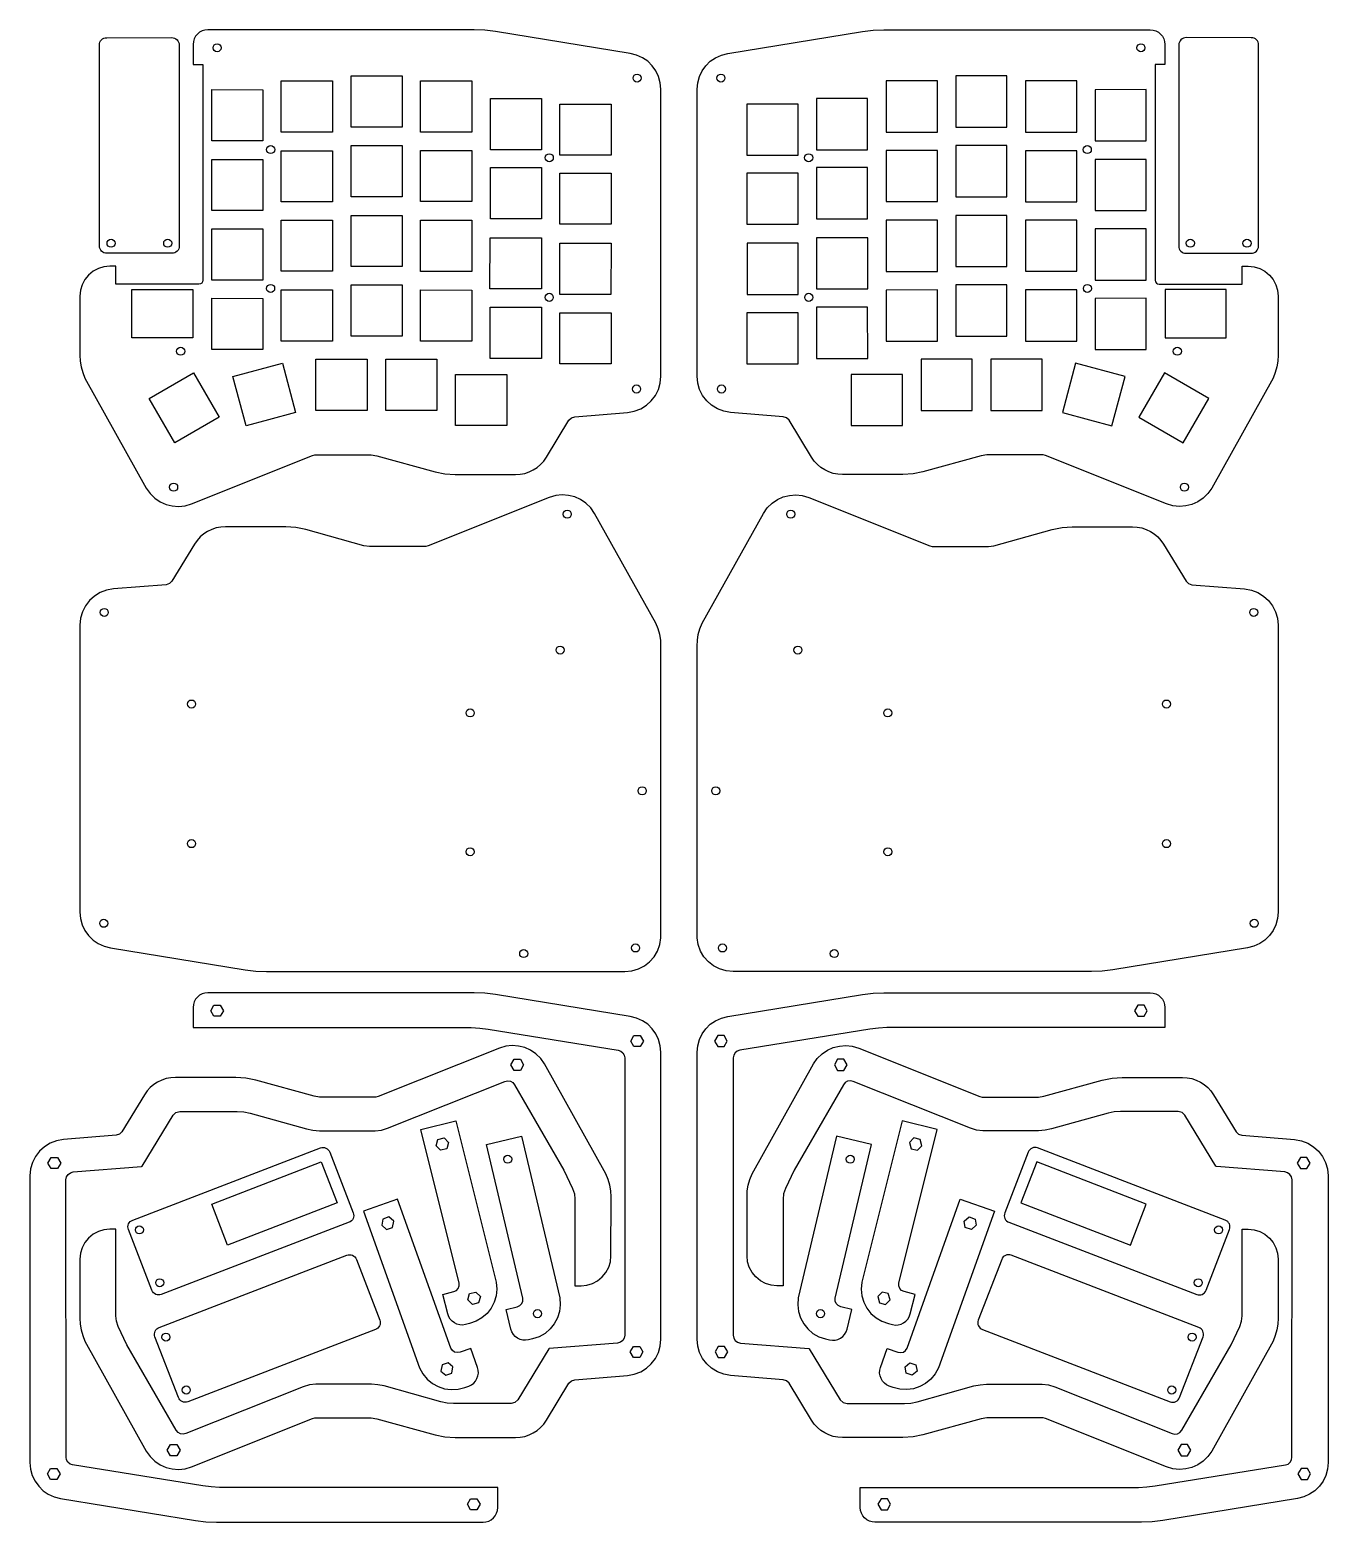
# Model space of a CAD drawing. Header units: millimetres. Extents: x 5067 to 5422, y 2800 to 3209.
import ezdxf

# ---------------------------------------------------------------- set-up
doc = ezdxf.new("R2010")
doc.units = ezdxf.units.MM
doc.layers.add('Ebene 1', color=7, linetype='Continuous')

msp = doc.modelspace()

# ---------------------------------------------------------------- linework, layer by layer
for points in [[(5085.75, 3204.5, -0.414214), (5087.75, 3206.5), (5105.56, 3206.51, -0.414214), (5107.56, 3204.51), (5107.58, 3149.51, -0.414214), (5105.59, 3147.51), (5087.77, 3147.5, -0.414214), (5085.77, 3149.5)], [(5402.78, 3204.5, 0.414214), (5400.78, 3206.5), (5382.96, 3206.51, 0.414214), (5380.96, 3204.51), (5380.94, 3149.51, 0.414214), (5382.94, 3147.51), (5400.75, 3147.5, 0.414214), (5402.75, 3149.5)], [(5146.18, 2902.71, -0.414214), (5148.77, 2901.56), (5155.17, 2884.94, -0.414214), (5154.02, 2882.35), (5102.68, 2862.6, -0.414214), (5100.1, 2863.75), (5093.7, 2880.38, -0.414214), (5094.85, 2882.96)], [(5342.34, 2902.71, 0.414214), (5339.76, 2901.56), (5333.36, 2884.94, 0.414214), (5334.51, 2882.35), (5385.84, 2862.6, 0.414214), (5388.42, 2863.75), (5394.82, 2880.38, 0.414214), (5393.67, 2882.96)], [(5153.43, 2873.36, -0.414214), (5156.02, 2872.21), (5162.42, 2855.59, -0.414214), (5161.27, 2853), (5109.94, 2833.25, -0.414214), (5107.35, 2834.4), (5100.95, 2851.03, -0.414214), (5102.1, 2853.61)], [(5335.09, 2873.36, 0.414214), (5332.51, 2872.21), (5326.11, 2855.59, 0.414214), (5327.26, 2853), (5378.59, 2833.25, 0.414214), (5381.17, 2834.4), (5387.57, 2851.03, 0.414214), (5386.42, 2853.61)]]:
    msp.add_lwpolyline(points, format="xyb", close=True)
for points in [[(5118.81, 2941.75), (5119.69, 2940.24), (5118.81, 2938.72), (5117.06, 2938.72), (5116.19, 2940.24), (5117.06, 2941.75)], [(5369.71, 2941.75), (5368.84, 2940.24), (5369.71, 2938.72), (5371.46, 2938.72), (5372.34, 2940.24), (5371.46, 2941.75)], [(5233.67, 2933.47), (5234.55, 2931.95), (5233.67, 2930.43), (5231.92, 2930.43), (5231.05, 2931.95), (5231.92, 2933.47)], [(5254.85, 2933.47), (5253.98, 2931.95), (5254.85, 2930.43), (5256.6, 2930.43), (5257.48, 2931.95), (5256.6, 2933.47)], [(5199.14, 2923.93), (5198.27, 2925.45), (5199.14, 2926.96), (5200.89, 2926.96), (5201.77, 2925.45), (5200.89, 2923.93)], [(5289.38, 2923.93), (5290.26, 2925.45), (5289.38, 2926.96), (5287.63, 2926.96), (5286.76, 2925.45), (5287.63, 2923.93)], [(5180.04, 2905.43), (5181.26, 2904.17), (5180.78, 2902.49), (5179.08, 2902.06), (5177.86, 2903.32), (5178.34, 2905)], [(5308.48, 2905.43), (5307.27, 2904.17), (5307.75, 2902.49), (5309.45, 2902.06), (5310.66, 2903.32), (5310.18, 2905)], [(5072.54, 2897.07), (5071.66, 2898.58), (5072.54, 2900.1), (5074.29, 2900.1), (5075.16, 2898.58), (5074.29, 2897.07)], [(5415.99, 2897.07), (5416.86, 2898.58), (5415.99, 2900.1), (5414.24, 2900.1), (5413.36, 2898.58), (5414.24, 2897.07)], [(5163.28, 2883.25), (5162.97, 2881.53), (5164.3, 2880.4), (5165.95, 2880.98), (5166.26, 2882.71), (5164.93, 2883.84)], [(5325.24, 2883.25), (5325.56, 2881.53), (5324.22, 2880.4), (5322.57, 2880.98), (5322.26, 2882.71), (5323.59, 2883.84)], [(5188.71, 2863.27), (5189.93, 2862.01), (5189.44, 2860.33), (5187.75, 2859.91), (5186.53, 2861.16), (5187.01, 2862.85)], [(5299.81, 2863.27), (5298.6, 2862.01), (5299.08, 2860.33), (5300.78, 2859.91), (5301.99, 2861.16), (5301.51, 2862.85)], [(5233.53, 2848.39), (5234.4, 2846.87), (5233.53, 2845.35), (5231.78, 2845.35), (5230.9, 2846.87), (5231.78, 2848.39)], [(5255, 2848.39), (5254.12, 2846.87), (5255, 2845.35), (5256.75, 2845.35), (5257.62, 2846.87), (5256.75, 2848.39)], [(5179.45, 2843.37), (5179.14, 2841.64), (5180.47, 2840.51), (5182.12, 2841.1), (5182.44, 2842.82), (5181.1, 2843.95)], [(5309.07, 2843.37), (5309.39, 2841.64), (5308.05, 2840.51), (5306.4, 2841.1), (5306.09, 2842.82), (5307.42, 2843.95)], [(5106.92, 2821.52), (5107.8, 2820.01), (5106.92, 2818.49), (5105.17, 2818.49), (5104.3, 2820.01), (5105.17, 2821.52)], [(5381.6, 2821.52), (5380.73, 2820.01), (5381.6, 2818.49), (5383.35, 2818.49), (5384.23, 2820.01), (5383.35, 2821.52)], [(5072.39, 2811.99), (5071.52, 2813.51), (5072.39, 2815.02), (5074.14, 2815.02), (5075.02, 2813.51), (5074.14, 2811.99)], [(5416.13, 2811.99), (5417.01, 2813.51), (5416.13, 2815.02), (5414.38, 2815.02), (5413.51, 2813.51), (5414.38, 2811.99)], [(5187.25, 2803.7), (5186.38, 2805.22), (5187.25, 2806.73), (5189, 2806.73), (5189.88, 2805.22), (5189, 2803.7)], [(5301.27, 2803.7), (5302.15, 2805.22), (5301.27, 2806.73), (5299.52, 2806.73), (5298.65, 2805.22), (5299.52, 2803.7)]]:
    msp.add_lwpolyline(points, close=True)
for points in [[(5194.29, 2866), (5194.44, 2864.09), (5194.25, 2862.24), (5193.72, 2860.49), (5192.88, 2858.87), (5191.76, 2857.44), (5190.38, 2856.23), (5188.78, 2855.28), (5186.97, 2854.64), (5185.88, 2854.37, -0.4141), (5181.03, 2857.28), (5179.69, 2862.64), (5179.69, 2862.64), (5182.69, 2863.39), (5183.39, 2863.72), (5183.9, 2864.27), (5184.17, 2864.97), (5184.16, 2865.74), (5173.66, 2907.72), (5183.27, 2910.12), (5194.29, 2866)], [(5294.23, 2866), (5294.08, 2864.09), (5294.28, 2862.24), (5294.81, 2860.49), (5295.65, 2858.87), (5296.77, 2857.44), (5298.14, 2856.23), (5299.75, 2855.28), (5301.55, 2854.64), (5302.64, 2854.37, 0.4141), (5307.5, 2857.28), (5308.84, 2862.64), (5308.84, 2862.64), (5305.83, 2863.39), (5305.13, 2863.72), (5304.62, 2864.27), (5304.35, 2864.97), (5304.36, 2865.74), (5314.87, 2907.72), (5305.26, 2910.12), (5294.23, 2866)], [(5211.67, 2861.69), (5211.8, 2859.79), (5211.58, 2857.94), (5211.02, 2856.19), (5210.16, 2854.59), (5209.02, 2853.17), (5207.63, 2851.97), (5206.02, 2851.05), (5204.21, 2850.43), (5203.11, 2850.17, -0.4141), (5198.3, 2853.14), (5197.03, 2858.52), (5197.03, 2858.52), (5200.04, 2859.23), (5200.75, 2859.55), (5201.26, 2860.1), (5201.54, 2860.79), (5201.54, 2861.57), (5191.58, 2903.68), (5201.21, 2905.96), (5211.67, 2861.69)], [(5276.86, 2861.69), (5276.73, 2859.79), (5276.95, 2857.94), (5277.5, 2856.19), (5278.36, 2854.59), (5279.5, 2853.17), (5280.89, 2851.97), (5282.51, 2851.05), (5284.32, 2850.43), (5285.41, 2850.17, 0.4141), (5290.23, 2853.14), (5291.5, 2858.52), (5291.5, 2858.52), (5288.49, 2859.23), (5287.78, 2859.55), (5287.26, 2860.1), (5286.98, 2860.79), (5286.99, 2861.57), (5296.95, 2903.68), (5287.31, 2905.96), (5276.86, 2861.69)], [(5173.3, 2842.54), (5174.23, 2840.87), (5175.42, 2839.44), (5176.83, 2838.27), (5178.43, 2837.4), (5180.15, 2836.82), (5181.97, 2836.58), (5183.83, 2836.68), (5185.69, 2837.15), (5186.75, 2837.53, 0.4141), (5189.17, 2842.64), (5187.31, 2847.84), (5187.31, 2847.84), (5184.39, 2846.8), (5183.63, 2846.69), (5182.9, 2846.86), (5182.29, 2847.29), (5181.87, 2847.95), (5167.32, 2888.7), (5157.99, 2885.37), (5173.3, 2842.54)], [(5315.23, 2842.54), (5314.3, 2840.87), (5313.11, 2839.44), (5311.69, 2838.27), (5310.1, 2837.4), (5308.37, 2836.82), (5306.55, 2836.58), (5304.7, 2836.68), (5302.84, 2837.15), (5301.78, 2837.53, -0.4141), (5299.36, 2842.64), (5301.21, 2847.84), (5301.21, 2847.84), (5304.13, 2846.8), (5304.9, 2846.69), (5305.63, 2846.86), (5306.24, 2847.29), (5306.66, 2847.95), (5321.2, 2888.7), (5330.53, 2885.37), (5315.23, 2842.54)]]:
    msp.add_lwpolyline(points, format="xyb")
for points in [[(5120.78, 2876.14), (5116.48, 2887.34), (5146.42, 2898.86), (5150.73, 2887.66), (5120.78, 2876.14)], [(5367.74, 2876.14), (5372.05, 2887.34), (5342.1, 2898.86), (5337.79, 2887.66), (5367.74, 2876.14)]]:
    msp.add_lwpolyline(points)
for centre in [(5117.94, 3203.74), (5370.59, 3203.74), (5232.8, 3195.45), (5255.73, 3195.45), (5132.59, 3175.88), (5355.93, 3175.88), (5208.79, 3173.65), (5279.73, 3173.65), (5088.93, 3150.25), (5104.43, 3150.26), (5384.1, 3150.26), (5399.6, 3150.25), (5132.58, 3137.88), (5208.78, 3135.45), (5279.75, 3135.45), (5355.95, 3137.88), (5107.97, 3120.69), (5380.55, 3120.69), (5232.65, 3110.37), (5232.65, 3110.37), (5255.87, 3110.37), (5255.87, 3110.37), (5106.05, 3083.51), (5382.48, 3083.51), (5213.69, 3076.12), (5274.84, 3076.12), (5087.08, 3049.25), (5401.45, 3049.25), (5211.76, 3038.94), (5276.77, 3038.94), (5110.95, 3024.17), (5187.15, 3021.74), (5301.37, 3021.74), (5377.57, 3024.17), (5234.19, 3000.42), (5234.19, 3000.42), (5254.33, 3000.42), (5254.33, 3000.42), (5110.94, 2985.97), (5377.58, 2985.97), (5187.14, 2983.74), (5301.38, 2983.74), (5086.93, 2964.17), (5401.59, 2964.17), (5201.79, 2955.89), (5232.38, 2957.42), (5256.15, 2957.42), (5286.73, 2955.89), (5197.43, 2899.63), (5291.1, 2899.63), (5096.69, 2880.28), (5391.84, 2880.28), (5102.25, 2865.82), (5386.27, 2865.82), (5205.55, 2857.36), (5282.97, 2857.36), (5103.94, 2850.94), (5384.59, 2850.94), (5109.5, 2836.47), (5379.02, 2836.47)]:
    msp.add_circle(centre, 1.1)
at = {"layer": 'Ebene 1'}
for points in [[(5098.56, 3083.27), (5099.63, 3081.76), (5100.92, 3080.49), (5102.37, 3079.5), (5103.97, 3078.79), (5105.66, 3078.36), (5107.41, 3078.24), (5109.18, 3078.43), (5110.93, 3078.95), (5144.04, 3092.2), (5144.7, 3092.33), (5160.11, 3092.33), (5161.62, 3092.12), (5177.55, 3087.7), (5180.26, 3087.14), (5183.02, 3086.95), (5199.53, 3086.95), (5200.81, 3087.04), (5202.06, 3087.28), (5203.26, 3087.68), (5204.39, 3088.23), (5205.44, 3088.91), (5206.4, 3089.72), (5207.26, 3090.66), (5208, 3091.72), (5214.15, 3101.82), (5214.83, 3102.5), (5215.74, 3102.79), (5230.16, 3103.95), (5232.04, 3104.29), (5233.78, 3104.95), (5235.34, 3105.91), (5236.69, 3107.13), (5237.8, 3108.58), (5238.63, 3110.21), (5239.15, 3112), (5239.33, 3113.9), (5239.33, 3192.37), (5239.14, 3194.16), (5238.67, 3195.86), (5237.93, 3197.42), (5236.93, 3198.82), (5235.7, 3200.04), (5234.28, 3201.02), (5232.68, 3201.76), (5230.94, 3202.2), (5194.07, 3208.18), (5191.18, 3208.54), (5188.26, 3208.64), (5115.39, 3208.64, 0.418095), (5111.39, 3204.67), (5111.38, 3199.16), (5114.05, 3199.16), (5114.05, 3198.16), (5114.05, 3196.92), (5114.03, 3140.11), (5113.95, 3139.7), (5113.72, 3139.35), (5113.37, 3139.12), (5112.96, 3139.04), (5092.44, 3139.05), (5090.28, 3139.05), (5090.28, 3143.96), (5088.62, 3143.96), (5088.59, 3143.96), (5086.99, 3143.8), (5085.46, 3143.33), (5084.05, 3142.58), (5082.8, 3141.56), (5081.78, 3140.31), (5081.02, 3138.9), (5080.56, 3137.37), (5080.4, 3135.77), (5080.4, 3119.63), (5080.48, 3118.01), (5080.75, 3116.41), (5081.19, 3114.85), (5081.8, 3113.35)], [(5389.97, 3083.27), (5388.9, 3081.76), (5387.6, 3080.49), (5386.15, 3079.5), (5384.56, 3078.79), (5382.86, 3078.36), (5381.11, 3078.24), (5379.34, 3078.43), (5377.59, 3078.95), (5344.49, 3092.2), (5343.83, 3092.33), (5328.41, 3092.33), (5326.91, 3092.12), (5310.98, 3087.7), (5308.27, 3087.14), (5305.51, 3086.95), (5289, 3086.95), (5287.71, 3087.04), (5286.47, 3087.28), (5285.27, 3087.68), (5284.14, 3088.23), (5283.08, 3088.91), (5282.12, 3089.72), (5281.26, 3090.66), (5280.52, 3091.72), (5274.37, 3101.82), (5273.7, 3102.5), (5272.79, 3102.79), (5258.37, 3103.95), (5256.48, 3104.29), (5254.75, 3104.95), (5253.19, 3105.91), (5251.83, 3107.13), (5250.73, 3108.58), (5249.9, 3110.21), (5249.37, 3112), (5249.19, 3113.9), (5249.19, 3192.37), (5249.38, 3194.16), (5249.85, 3195.86), (5250.6, 3197.42), (5251.6, 3198.82), (5252.82, 3200.04), (5254.25, 3201.02), (5255.84, 3201.76), (5257.59, 3202.2), (5294.45, 3208.18), (5297.35, 3208.54), (5300.27, 3208.64), (5373.14, 3208.64, -0.418095), (5377.14, 3204.67), (5377.14, 3199.16), (5374.47, 3199.16), (5374.47, 3198.16), (5374.47, 3196.92), (5374.49, 3140.11), (5374.57, 3139.7), (5374.81, 3139.35), (5375.16, 3139.12), (5375.57, 3139.04), (5396.09, 3139.05), (5398.24, 3139.05), (5398.24, 3143.96), (5399.9, 3143.96), (5399.93, 3143.96), (5401.54, 3143.8), (5403.07, 3143.33), (5404.48, 3142.58), (5405.72, 3141.56), (5406.75, 3140.31), (5407.5, 3138.9), (5407.97, 3137.37), (5408.13, 3135.77), (5408.13, 3119.63), (5408.04, 3118.01), (5407.77, 3116.41), (5407.33, 3114.85), (5406.72, 3113.35)]]:
    msp.add_lwpolyline(points, format="xyb", close=True, dxfattribs=at)
for points in [[(5135.49, 3194.67), (5149.49, 3194.67), (5149.48, 3180.67), (5135.48, 3180.67)], [(5154.58, 3182.05), (5154.59, 3196.06), (5168.58, 3196.05), (5168.58, 3182.05)], [(5173.58, 3180.66), (5173.58, 3194.66), (5187.59, 3194.65), (5187.58, 3180.65)], [(5314.94, 3180.66), (5314.94, 3194.66), (5300.94, 3194.65), (5300.94, 3180.65)], [(5333.94, 3182.05), (5333.94, 3196.06), (5319.94, 3196.05), (5319.95, 3182.05)], [(5353.04, 3194.67), (5339.04, 3194.67), (5339.04, 3180.67), (5353.04, 3180.67)], [(5116.48, 3178.28), (5116.49, 3192.28), (5130.48, 3192.27), (5130.48, 3178.27)], [(5192.68, 3175.85), (5192.68, 3189.85), (5206.68, 3189.85), (5206.68, 3175.85)], [(5295.85, 3175.85), (5295.84, 3189.85), (5281.84, 3189.85), (5281.85, 3175.85)], [(5372.04, 3178.28), (5372.04, 3192.28), (5358.04, 3192.27), (5358.05, 3178.27)], [(5211.68, 3174.34), (5211.68, 3188.34), (5225.68, 3188.34), (5225.68, 3174.34)], [(5276.85, 3174.34), (5276.84, 3188.34), (5262.84, 3188.34), (5262.85, 3174.34)], [(5168.57, 3162.96), (5154.57, 3162.96), (5154.58, 3176.96), (5168.58, 3176.96)], [(5319.95, 3162.96), (5333.95, 3162.96), (5333.94, 3176.96), (5319.95, 3176.96)], [(5130.47, 3159.17), (5116.47, 3159.18), (5116.48, 3173.18), (5130.48, 3173.17)], [(5149.47, 3161.57), (5135.47, 3161.57), (5135.48, 3175.57), (5149.48, 3175.57)], [(5173.57, 3161.66), (5173.58, 3175.66), (5187.58, 3175.65), (5187.57, 3161.65)], [(5314.95, 3161.66), (5314.95, 3175.66), (5300.95, 3175.65), (5300.95, 3161.65)], [(5339.05, 3161.57), (5353.05, 3161.57), (5353.05, 3175.57), (5339.05, 3175.57)], [(5358.05, 3159.17), (5372.05, 3159.18), (5372.05, 3173.18), (5358.05, 3173.17)], [(5192.68, 3170.95), (5206.68, 3170.95), (5206.67, 3156.95), (5192.67, 3156.95)], [(5225.67, 3155.44), (5211.67, 3155.45), (5211.68, 3169.44), (5225.68, 3169.44)], [(5262.85, 3155.44), (5276.85, 3155.45), (5276.85, 3169.44), (5262.85, 3169.44)], [(5295.85, 3170.95), (5281.85, 3170.95), (5281.85, 3156.95), (5295.85, 3156.95)], [(5149.47, 3156.57), (5149.47, 3142.57), (5135.47, 3142.57), (5135.47, 3156.57)], [(5168.57, 3143.86), (5154.57, 3143.87), (5154.57, 3157.86), (5168.57, 3157.86)], [(5173.57, 3142.56), (5173.57, 3156.56), (5187.57, 3156.55), (5187.57, 3142.55)], [(5314.96, 3142.56), (5314.95, 3156.56), (5300.95, 3156.55), (5300.96, 3142.55)], [(5319.96, 3143.86), (5333.96, 3143.87), (5333.95, 3157.86), (5319.95, 3157.86)], [(5339.05, 3156.57), (5339.06, 3142.57), (5353.06, 3142.57), (5353.05, 3156.57)], [(5130.46, 3140.17), (5116.47, 3140.18), (5116.47, 3154.18), (5130.47, 3154.17)], [(5358.06, 3140.17), (5372.06, 3140.18), (5372.05, 3154.18), (5358.06, 3154.17)], [(5206.67, 3151.75), (5206.66, 3137.75), (5192.57, 3137.75), (5192.58, 3151.75)], [(5211.67, 3150.24), (5225.67, 3150.24), (5225.66, 3136.24), (5211.66, 3136.24)], [(5276.86, 3150.24), (5262.86, 3150.24), (5262.86, 3136.24), (5276.86, 3136.24)], [(5281.86, 3151.75), (5281.86, 3137.75), (5295.95, 3137.75), (5295.95, 3151.75)], [(5094.63, 3124.4), (5094.63, 3137.59), (5111.33, 3137.59), (5111.32, 3124.39)], [(5135.46, 3123.47), (5135.46, 3137.47), (5149.46, 3137.47), (5149.46, 3123.47)], [(5154.56, 3124.86), (5154.57, 3138.86), (5168.56, 3138.86), (5168.56, 3124.86)], [(5187.56, 3123.45), (5173.56, 3123.46), (5173.56, 3137.46), (5187.57, 3137.45)], [(5300.96, 3123.45), (5314.97, 3123.46), (5314.96, 3137.46), (5300.96, 3137.45)], [(5333.96, 3124.86), (5333.96, 3138.86), (5319.96, 3138.86), (5319.97, 3124.86)], [(5353.06, 3123.47), (5353.06, 3137.47), (5339.06, 3137.47), (5339.06, 3123.47)], [(5393.9, 3124.4), (5393.89, 3137.59), (5377.2, 3137.59), (5377.2, 3124.39)], [(5116.46, 3121.18), (5116.47, 3135.18), (5130.46, 3135.17), (5130.46, 3121.17)], [(5206.66, 3118.75), (5192.66, 3118.75), (5192.66, 3132.75), (5206.66, 3132.75)], [(5281.87, 3118.75), (5295.87, 3118.75), (5295.86, 3132.75), (5281.86, 3132.75)], [(5372.06, 3121.18), (5372.06, 3135.18), (5358.06, 3135.17), (5358.07, 3121.17)], [(5211.71, 3131.24), (5225.71, 3131.24), (5225.71, 3117.24), (5211.71, 3117.24)], [(5276.81, 3131.24), (5262.81, 3131.24), (5262.82, 3117.24), (5276.82, 3117.24)], [(5131.98, 3101.91), (5125.88, 3100.28), (5122.26, 3113.81), (5135.79, 3117.43), (5139.41, 3103.9)], [(5144.96, 3118.52), (5158.96, 3118.51), (5158.95, 3104.51), (5144.95, 3104.52)], [(5164.06, 3118.51), (5178.06, 3118.51), (5178.05, 3104.5), (5164.05, 3104.51)], [(5324.47, 3118.51), (5310.47, 3118.51), (5310.47, 3104.5), (5324.47, 3104.51)], [(5343.57, 3118.52), (5329.57, 3118.51), (5329.57, 3104.51), (5343.57, 3104.52)], [(5356.55, 3101.91), (5362.64, 3100.28), (5366.26, 3113.81), (5352.74, 3117.43), (5349.12, 3103.9)], [(5118.47, 3102.64), (5106.35, 3095.65), (5099.35, 3107.78), (5111.48, 3114.77)], [(5197.15, 3100.35), (5183.15, 3100.36), (5183.16, 3114.35), (5197.16, 3114.35)], [(5291.37, 3100.35), (5305.37, 3100.36), (5305.37, 3114.35), (5291.37, 3114.35)], [(5370.05, 3102.64), (5382.18, 3095.65), (5389.17, 3107.78), (5377.05, 3114.77)], [(5233.17, 2951.69), (5234.79, 2952.54), (5236.23, 2953.65), (5237.44, 2955.02), (5238.38, 2956.59), (5239.01, 2958.34), (5239.33, 2960.23), (5239.33, 3039.99), (5239.33, 3039.99), (5239.25, 3041.61), (5238.98, 3043.21), (5238.54, 3044.77), (5237.93, 3046.28), (5221.18, 3076.35), (5220.11, 3077.87), (5218.81, 3079.14), (5217.36, 3080.12), (5215.76, 3080.84), (5214.07, 3081.26), (5212.32, 3081.39), (5210.55, 3081.2), (5208.8, 3080.67), (5175.69, 3067.42), (5175.04, 3067.3), (5159.62, 3067.3), (5158.11, 3067.5), (5142.18, 3071.93), (5139.47, 3072.48), (5136.71, 3072.67), (5120.2, 3072.67), (5118.92, 3072.59), (5117.67, 3072.34), (5116.48, 3071.94), (5115.34, 3071.4), (5114.29, 3070.71), (5113.33, 3069.9), (5112.47, 3068.96), (5111.73, 3067.91), (5105.58, 3057.81), (5104.9, 3057.13), (5103.99, 3056.83), (5089.57, 3055.67), (5087.69, 3055.34), (5085.95, 3054.67), (5084.39, 3053.71), (5083.04, 3052.49), (5081.93, 3051.05), (5081.1, 3049.41), (5080.58, 3047.63), (5080.4, 3045.73), (5080.4, 3045.73), (5080.4, 2967.25), (5080.59, 2965.46), (5081.06, 2963.77), (5081.8, 2962.2), (5082.8, 2960.8), (5084.03, 2959.59), (5085.45, 2958.6), (5087.05, 2957.87), (5088.79, 2957.42), (5125.66, 2951.44), (5128.56, 2951.09), (5131.48, 2950.98), (5204.35, 2950.98), (5229.48, 2950.98), (5231.38, 2951.16)], [(5255.36, 2951.69), (5253.73, 2952.54), (5252.3, 2953.65), (5251.09, 2955.02), (5250.15, 2956.59), (5249.51, 2958.34), (5249.2, 2960.23), (5249.19, 3039.99), (5249.19, 3039.99), (5249.28, 3041.61), (5249.54, 3043.21), (5249.98, 3044.77), (5250.59, 3046.28), (5267.35, 3076.35), (5268.42, 3077.87), (5269.72, 3079.14), (5271.17, 3080.12), (5272.76, 3080.84), (5274.45, 3081.26), (5276.21, 3081.39), (5277.98, 3081.2), (5279.73, 3080.67), (5312.83, 3067.42), (5313.49, 3067.3), (5328.91, 3067.3), (5330.41, 3067.5), (5346.34, 3071.93), (5349.05, 3072.48), (5351.81, 3072.67), (5368.32, 3072.67), (5369.6, 3072.59), (5370.85, 3072.34), (5372.05, 3071.94), (5373.18, 3071.4), (5374.23, 3070.71), (5375.2, 3069.9), (5376.06, 3068.96), (5376.79, 3067.91), (5382.95, 3057.81), (5383.62, 3057.13), (5384.53, 3056.83), (5398.95, 3055.67), (5400.83, 3055.34), (5402.57, 3054.67), (5404.13, 3053.71), (5405.48, 3052.49), (5406.59, 3051.05), (5407.42, 3049.41), (5407.94, 3047.63), (5408.12, 3045.73), (5408.12, 3045.73), (5408.12, 2967.25), (5407.94, 2965.46), (5407.47, 2963.77), (5406.72, 2962.2), (5405.72, 2960.8), (5404.5, 2959.59), (5403.07, 2958.6), (5401.47, 2957.87), (5399.73, 2957.42), (5362.87, 2951.44), (5359.97, 2951.09), (5357.05, 2950.98), (5284.18, 2950.98), (5259.05, 2950.98), (5257.14, 2951.16)]]:
    msp.add_lwpolyline(points, close=True, dxfattribs=at)
for points in [[(5098.56, 2819.77), (5099.63, 2818.26), (5100.92, 2816.99), (5102.37, 2816), (5103.97, 2815.29), (5105.66, 2814.86), (5107.41, 2814.74), (5109.18, 2814.93), (5110.93, 2815.45), (5144.04, 2828.7), (5144.7, 2828.83), (5160.11, 2828.83), (5161.62, 2828.62), (5177.55, 2824.2), (5180.26, 2823.64), (5183.02, 2823.45), (5199.53, 2823.45), (5200.81, 2823.54), (5202.06, 2823.78), (5203.26, 2824.18), (5204.39, 2824.73), (5205.44, 2825.41), (5206.4, 2826.22), (5207.26, 2827.16), (5208, 2828.22), (5214.15, 2838.32), (5214.83, 2839), (5215.74, 2839.29), (5230.16, 2840.46), (5232.04, 2840.79), (5233.78, 2841.45), (5235.34, 2842.41), (5236.69, 2843.63), (5237.8, 2845.08), (5238.63, 2846.71), (5239.15, 2848.5), (5239.33, 2850.4), (5239.33, 2850.4), (5239.33, 2928.87), (5239.14, 2930.66), (5238.67, 2932.36), (5237.93, 2933.92), (5236.93, 2935.32), (5235.7, 2936.53), (5234.28, 2937.52), (5232.68, 2938.26), (5230.94, 2938.7), (5194.07, 2944.68), (5191.18, 2945.04), (5188.26, 2945.14), (5115.39, 2945.14, 0.418095), (5111.39, 2941.17), (5111.38, 2935.66), (5187.42, 2935.66), (5189.75, 2935.46), (5192.05, 2935.17), (5227.63, 2929.49), (5228.35, 2929.23), (5228.93, 2928.76), (5229.3, 2928.12), (5229.44, 2927.36), (5229.45, 2851.47), (5229.3, 2850.68), (5228.88, 2850.01), (5228.25, 2849.54), (5227.47, 2849.33), (5208.76, 2847.82), (5208.64, 2847.75), (5200.15, 2833.82), (5199.37, 2833.06), (5198.32, 2832.78), (5182.59, 2832.79), (5180.84, 2832.91), (5179.12, 2833.26), (5163.63, 2837.57), (5161.91, 2837.92), (5160.16, 2838.04), (5144.94, 2838.04), (5143.19, 2837.88), (5141.51, 2837.38), (5109.42, 2824.55), (5108.66, 2824.39), (5107.92, 2824.51), (5107.26, 2824.88), (5106.76, 2825.47), (5093.29, 2848.82), (5090.91, 2853.88), (5090.42, 2855.3), (5090.28, 2856.79), (5090.28, 2880.46), (5088.59, 2880.46), (5086.99, 2880.3), (5085.46, 2879.83), (5084.05, 2879.08), (5082.8, 2878.06), (5081.78, 2876.81), (5081.02, 2875.4), (5080.56, 2873.87), (5080.4, 2872.27), (5080.4, 2856.13), (5080.48, 2854.51), (5080.75, 2852.91), (5081.19, 2851.35), (5081.8, 2849.85), (5098.56, 2819.77)], [(5389.97, 2819.77), (5388.9, 2818.26), (5387.6, 2816.99), (5386.15, 2816), (5384.56, 2815.29), (5382.86, 2814.86), (5381.11, 2814.74), (5379.34, 2814.93), (5377.59, 2815.45), (5344.49, 2828.7), (5343.83, 2828.83), (5328.41, 2828.83), (5326.91, 2828.62), (5310.98, 2824.2), (5308.27, 2823.64), (5305.51, 2823.45), (5289, 2823.45), (5287.71, 2823.54), (5286.47, 2823.78), (5285.27, 2824.18), (5284.14, 2824.73), (5283.08, 2825.41), (5282.12, 2826.22), (5281.26, 2827.16), (5280.52, 2828.22), (5274.37, 2838.32), (5273.7, 2839), (5272.79, 2839.29), (5258.37, 2840.46), (5256.48, 2840.79), (5254.75, 2841.45), (5253.19, 2842.41), (5251.83, 2843.63), (5250.73, 2845.08), (5249.9, 2846.71), (5249.37, 2848.5), (5249.19, 2850.4), (5249.19, 2850.4), (5249.19, 2928.87), (5249.38, 2930.66), (5249.85, 2932.36), (5250.6, 2933.92), (5251.6, 2935.32), (5252.82, 2936.53), (5254.25, 2937.52), (5255.84, 2938.26), (5257.59, 2938.7), (5294.45, 2944.68), (5297.35, 2945.04), (5300.27, 2945.14), (5373.14, 2945.14, -0.418095), (5377.14, 2941.17), (5377.14, 2935.66), (5301.1, 2935.66), (5298.78, 2935.46), (5296.47, 2935.17), (5260.89, 2929.49), (5260.17, 2929.23), (5259.6, 2928.76), (5259.22, 2928.12), (5259.09, 2927.36), (5259.07, 2851.47), (5259.22, 2850.68), (5259.64, 2850.01), (5260.27, 2849.54), (5261.05, 2849.33), (5279.77, 2847.82), (5279.88, 2847.75), (5288.37, 2833.82), (5289.16, 2833.06), (5290.21, 2832.78), (5305.93, 2832.79), (5307.68, 2832.91), (5309.4, 2833.26), (5324.89, 2837.57), (5326.61, 2837.92), (5328.37, 2838.04), (5343.59, 2838.04), (5345.34, 2837.88), (5347.02, 2837.38), (5379.1, 2824.55), (5379.86, 2824.39), (5380.6, 2824.51), (5381.26, 2824.88), (5381.76, 2825.47), (5395.23, 2848.82), (5397.62, 2853.88), (5398.1, 2855.3), (5398.24, 2856.79), (5398.24, 2880.46), (5399.93, 2880.46), (5401.54, 2880.3), (5403.07, 2879.83), (5404.48, 2879.08), (5405.72, 2878.06), (5406.75, 2876.81), (5407.5, 2875.4), (5407.97, 2873.87), (5408.13, 2872.27), (5408.13, 2856.13), (5408.04, 2854.51), (5407.77, 2852.91), (5407.33, 2851.35), (5406.72, 2849.85), (5389.97, 2819.77)], [(5207.51, 2925.68), (5206.44, 2927.2), (5205.14, 2928.47), (5203.69, 2929.46), (5202.1, 2930.17), (5200.4, 2930.59), (5198.65, 2930.72), (5196.88, 2930.53), (5195.13, 2930.01), (5162.02, 2916.75), (5161.37, 2916.63), (5145.95, 2916.63), (5144.45, 2916.83), (5128.52, 2921.26), (5125.81, 2921.82), (5123.04, 2922), (5106.54, 2922), (5105.25, 2921.92), (5104, 2921.67), (5102.81, 2921.27), (5101.68, 2920.73), (5100.62, 2920.05), (5099.66, 2919.23), (5098.8, 2918.29), (5098.06, 2917.24), (5091.91, 2907.14), (5091.24, 2906.46), (5090.33, 2906.16), (5075.9, 2905), (5074.02, 2904.67), (5072.28, 2904), (5070.72, 2903.04), (5069.37, 2901.82), (5068.27, 2900.38), (5067.43, 2898.74), (5066.91, 2896.96), (5066.73, 2895.06), (5066.73, 2895.06), (5066.73, 2816.59), (5066.92, 2814.79), (5067.39, 2813.1), (5068.14, 2811.53), (5069.14, 2810.13), (5070.36, 2808.92), (5071.78, 2807.93), (5073.38, 2807.2), (5075.13, 2806.75), (5111.99, 2800.77), (5114.89, 2800.42), (5117.81, 2800.31), (5190.68, 2800.31, 0.418095), (5194.68, 2804.29), (5194.68, 2809.79), (5118.64, 2809.79), (5116.32, 2810), (5114.01, 2810.28), (5078.43, 2815.97), (5077.71, 2816.22), (5077.14, 2816.7), (5076.76, 2817.34), (5076.62, 2818.09), (5076.61, 2893.98), (5076.76, 2894.78), (5077.18, 2895.44), (5077.81, 2895.91), (5078.59, 2896.13), (5097.3, 2897.63), (5097.42, 2897.7), (5105.91, 2911.64), (5106.69, 2912.4), (5107.75, 2912.67), (5123.47, 2912.67), (5125.22, 2912.55), (5126.94, 2912.2), (5142.43, 2907.89), (5144.15, 2907.53), (5145.91, 2907.41), (5161.13, 2907.41), (5162.87, 2907.58), (5164.56, 2908.07), (5196.64, 2920.91), (5197.4, 2921.06), (5198.14, 2920.94), (5198.8, 2920.58), (5199.3, 2919.98), (5212.77, 2896.64), (5215.16, 2891.57), (5215.64, 2890.16), (5215.78, 2888.67), (5215.78, 2865), (5217.47, 2865), (5219.07, 2865.16), (5220.6, 2865.62), (5222.01, 2866.38), (5223.26, 2867.4), (5224.29, 2868.65), (5225.04, 2870.06), (5225.5, 2871.58), (5225.66, 2873.19), (5225.67, 2889.32), (5225.58, 2890.95), (5225.31, 2892.54), (5224.87, 2894.1), (5224.26, 2895.61), (5207.51, 2925.68)], [(5281.02, 2925.68), (5282.09, 2927.2), (5283.38, 2928.47), (5284.84, 2929.46), (5286.43, 2930.17), (5288.12, 2930.59), (5289.87, 2930.72), (5291.65, 2930.53), (5293.4, 2930.01), (5326.5, 2916.75), (5327.16, 2916.63), (5342.57, 2916.63), (5344.08, 2916.83), (5360.01, 2921.26), (5362.72, 2921.82), (5365.48, 2922), (5381.99, 2922), (5383.27, 2921.92), (5384.52, 2921.67), (5385.72, 2921.27), (5386.85, 2920.73), (5387.9, 2920.05), (5388.87, 2919.23), (5389.72, 2918.29), (5390.46, 2917.24), (5396.61, 2907.14), (5397.29, 2906.46), (5398.2, 2906.16), (5412.62, 2905), (5414.5, 2904.67), (5416.24, 2904), (5417.8, 2903.04), (5419.15, 2901.82), (5420.26, 2900.38), (5421.09, 2898.74), (5421.61, 2896.96), (5421.79, 2895.06), (5421.79, 2895.06), (5421.79, 2816.59), (5421.6, 2814.79), (5421.14, 2813.1), (5420.39, 2811.53), (5419.39, 2810.13), (5418.16, 2808.92), (5416.74, 2807.93), (5415.14, 2807.2), (5413.4, 2806.75), (5376.54, 2800.77), (5373.64, 2800.42), (5370.72, 2800.31), (5297.85, 2800.31, -0.418095), (5293.85, 2804.29), (5293.85, 2809.79), (5369.89, 2809.79), (5372.21, 2810), (5374.52, 2810.28), (5410.09, 2815.97), (5410.82, 2816.22), (5411.39, 2816.7), (5411.77, 2817.34), (5411.9, 2818.09), (5411.91, 2893.98), (5411.76, 2894.78), (5411.34, 2895.44), (5410.72, 2895.91), (5409.93, 2896.13), (5391.22, 2897.63), (5391.1, 2897.7), (5382.62, 2911.64), (5381.83, 2912.4), (5380.78, 2912.67), (5365.05, 2912.67), (5363.3, 2912.55), (5361.59, 2912.2), (5346.1, 2907.89), (5344.37, 2907.53), (5342.62, 2907.41), (5327.4, 2907.41), (5325.65, 2907.58), (5323.97, 2908.07), (5291.89, 2920.91), (5291.13, 2921.06), (5290.38, 2920.94), (5289.72, 2920.58), (5289.22, 2919.98), (5275.75, 2896.64), (5273.37, 2891.57), (5272.88, 2890.16), (5272.74, 2888.67), (5272.74, 2865), (5271.06, 2865), (5269.45, 2865.16), (5267.92, 2865.62), (5266.51, 2866.38), (5265.26, 2867.4), (5264.24, 2868.65), (5263.49, 2870.06), (5263.02, 2871.58), (5262.86, 2873.19), (5262.86, 2889.32), (5262.95, 2890.95), (5263.21, 2892.54), (5263.65, 2894.1), (5264.26, 2895.61), (5281.02, 2925.68)]]:
    msp.add_lwpolyline(points, format="xyb", dxfattribs=at)

doc.saveas('drawing.dxf')
